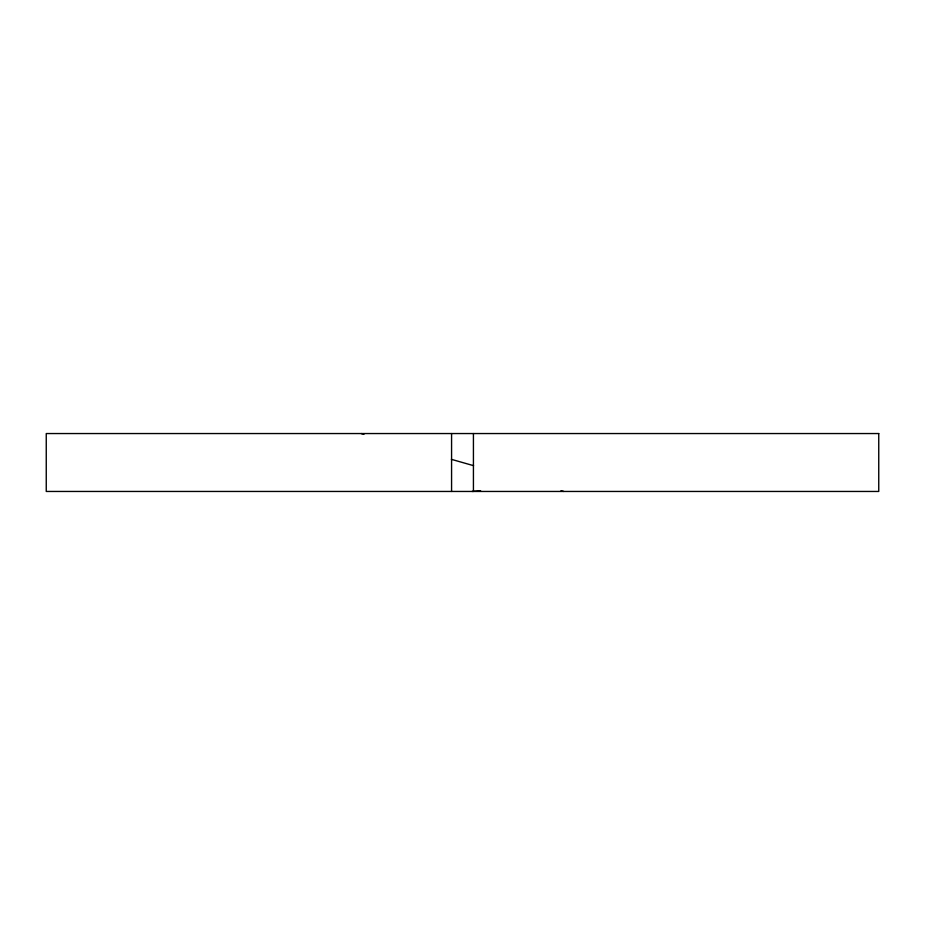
<?xml version="1.0" encoding="UTF-8"?>
<svg xmlns="http://www.w3.org/2000/svg" width="925" height="925" viewBox="0 0 925 925"><rect width="100%" height="100%" fill="white"/><g stroke="black" fill="none" stroke-linecap="round" stroke-linejoin="round"><path stroke-width="1.39" d="M472.062 491.453L480.595 490.689M361.132 433.547L363.918 434.345M451.365 459.332L473.577 465.668M561.024 490.655L563.799 491.453M473.427 433.547L473.427 491.453M451.573 433.547L451.573 491.453M878.75 433.547L46.25 433.547L46.25 491.453L878.75 491.453L878.75 433.547"/></g></svg>
